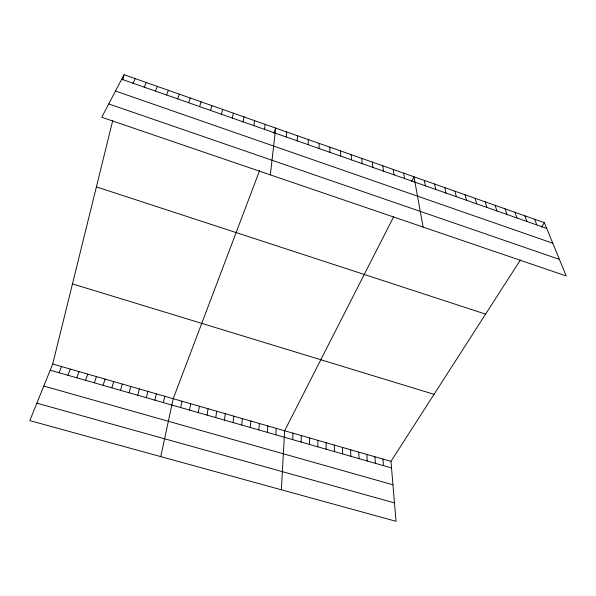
<?xml version="1.0" encoding="UTF-8"?>
<svg xmlns="http://www.w3.org/2000/svg" width="596" height="596" viewBox="0 0 596 596"><rect width="100%" height="100%" fill="white"/><g stroke="black" fill="none" stroke-linecap="round" stroke-linejoin="round"><path stroke-width="0.89" d="M317.81 446.829L317.877 440.34M319.061 148.508L319.136 143.383M309.473 444.445L309.615 437.963M301.107 442.046L301.315 435.579M308.154 144.679L308.348 139.583M292.71 439.639L292.994 433.18M281.364 489.778L284.635 430.774L393.673 216.698M297.195 140.835L297.516 135.769M275.821 434.804L276.253 428.36M267.328 432.376L267.835 425.939M286.177 136.968L286.624 131.932M258.806 429.932L259.387 423.51M250.253 427.481L250.909 421.067M241.671 425.022L242.408 418.623M270.338 174.874L275.687 128.08L273.743 133.221M233.058 422.557L233.863 416.164M224.409 420.083L225.295 413.698M264.482 129.354L265.175 124.378M215.73 417.595L216.698 411.225M207.021 415.099L208.064 408.737M253.799 125.6L254.611 120.66M198.282 412.596L199.399 406.241M189.506 410.085L190.705 403.738M243.064 121.837L244.002 116.928M180.7 407.56L181.974 401.227M160.764 456.625L173.22 398.709L259.58 170.62M232.284 118.053L233.349 113.173M163.371 402.598L164.809 396.288M154.848 400.162L156.368 393.859M221.451 114.253L222.643 109.403M520.383 259.998L390.969 461.378L396.027 521.306L29.8 420.612L52.709 364.022L112.771 120.444M122.791 79.797L124.05 74.694L544.364 222.68L566.2 275.963L101.76 117.278L124.05 74.694M146.303 397.711L147.897 391.423M137.721 395.252L139.397 388.972M210.567 110.431L211.885 105.619M129.116 392.786L130.867 386.521M120.474 390.313L122.307 384.055M199.638 106.595L201.083 101.812M111.802 387.832L113.717 381.582M103.093 385.336L105.09 379.101M188.656 102.743L190.228 97.99M94.362 382.833L96.44 376.612M85.593 380.322L87.754 374.109M76.795 377.804L79.037 371.606M177.623 98.869L179.329 94.153M67.966 375.279L70.291 369.088M59.108 372.738L61.515 366.562M166.537 94.98L168.37 90.294M155.4 91.069L157.366 86.42M144.21 87.143L146.318 82.531M132.968 83.194L135.21 78.62M411.56 181.579L414.004 176.781L423.108 227.069M541.488 227.158L544.364 222.68M36.863 403.172L394.478 502.905M43.791 386.044L392.943 484.779M50.213 370.19L391.527 467.942M52.709 364.022L390.969 461.378M72.466 283.89L434.059 394.328M96.388 186.883L485.598 314.129M108.748 103.927L559.398 259.372M115.505 91.017L552.783 243.228M121.673 79.231L546.711 228.41M534.605 219.246L536.854 224.953M524.8 215.789L526.946 221.474M514.951 212.325L517 217.98M505.058 208.838L507.002 214.471M495.127 205.344L496.967 210.947M485.144 201.828L486.88 207.408M475.116 198.297L476.748 203.854M465.044 194.75L466.571 200.286M454.934 191.189L456.35 196.695M444.772 187.613L446.076 193.089M434.558 184.022L435.758 189.468M424.307 180.409L425.395 185.833M403.656 173.138L404.52 178.502M393.263 169.48L394.016 174.814M382.818 165.8L383.452 171.112M372.329 162.105L372.85 167.387M361.787 158.394L362.189 163.647M382.967 459.076L383.452 465.632M374.929 456.76L375.346 463.308M351.2 154.669L351.484 159.892M366.868 454.443L367.218 460.984M358.77 452.111L359.053 458.644M350.649 449.771L350.865 456.298M340.562 150.922L340.726 156.115M342.506 447.432L342.648 453.943M334.326 445.078L334.401 451.582M329.871 147.16L329.923 152.323M326.116 442.716L326.116 449.213"/></g></svg>
